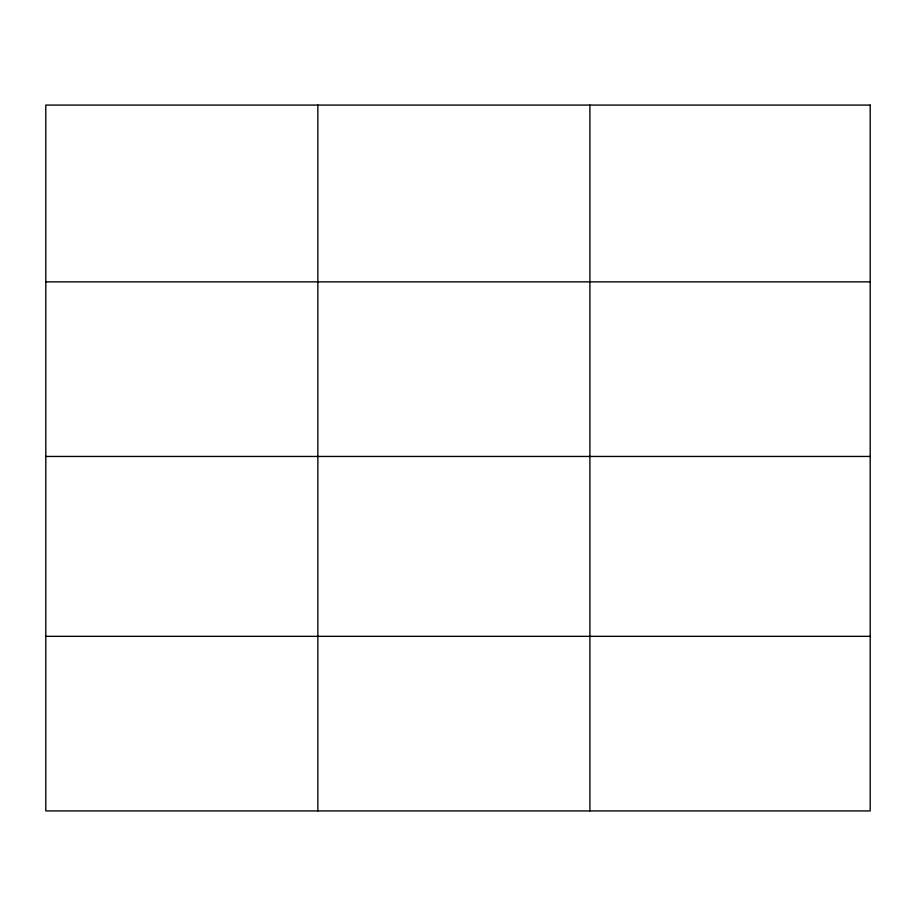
<?xml version="1.0" encoding="UTF-8"?>
<svg xmlns="http://www.w3.org/2000/svg" width="916" height="916" viewBox="0 0 916 916"><rect width="100%" height="100%" fill="white"/><g stroke="black" fill="none" stroke-linecap="round" stroke-linejoin="round"><path stroke-width="1.37" d="M45.8 281.865L870.2 281.865M45.8 456.454L870.2 456.454M45.8 636.334L870.2 636.334M589.904 105.077L589.904 810.923M317.852 105.077L317.852 810.923M870.2 105.077L45.8 105.077L45.8 810.923L870.2 810.923L870.2 105.077"/></g></svg>
